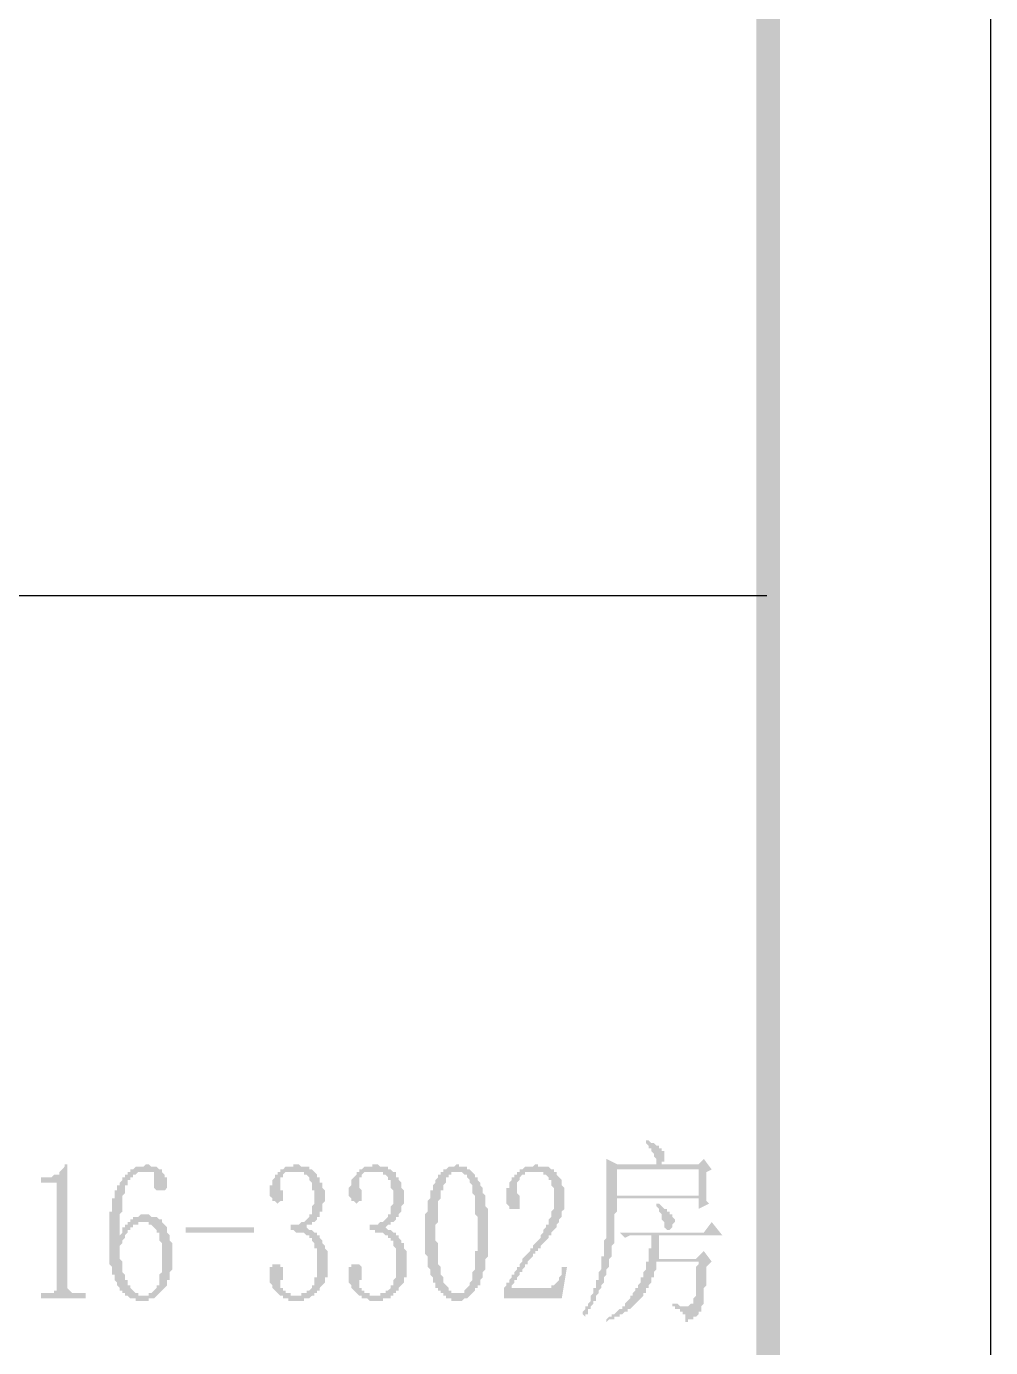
# Model space of a CAD drawing. Header units: inches. Extents: x 11 to 286, y 6 to 196.
# Drawn here: x 270.59 to 286.1, y 133.84 to 155.09 of the extents above; entities that cross this region are included whole.
import ezdxf

# ---------------------------------------------------------------- set-up
doc = ezdxf.new("R2010")
doc.units = ezdxf.units.IN
doc.header["$MEASUREMENT"] = 0
doc.layers.add('PDF_几何图形', color=7, linetype='Continuous')
doc.layers.add('PDF_实体填充', color=7, linetype='Continuous', true_color=0xffffff)

msp = doc.modelspace()

# ---------------------------------------------------------------- hatches: boundary and pattern name
at = {"layer": 'PDF_实体填充', "transparency": 33554559}
h = msp.add_hatch(color=7, dxfattribs=at)
h.paths.add_polyline_path([(254.31, 191.445), (254.734, 191.022), (282.716, 191.445)], flags=0)
h.paths.add_polyline_path([(254.734, 191.022), (282.716, 191.445), (282.335, 191.022)], flags=0)
h.paths.add_polyline_path([(282.716, 191.445), (282.335, 191.022), (282.716, 9.031)], flags=0)
h.paths.add_polyline_path([(282.335, 191.022), (282.716, 9.031), (282.335, 9.454)], flags=0)
h.paths.add_polyline_path([(282.716, 9.031), (282.335, 9.454), (254.31, 9.031)], flags=0)
h.paths.add_polyline_path([(282.335, 9.454), (254.31, 9.031), (254.734, 9.454)], flags=0)
h.paths.add_polyline_path([(254.31, 9.031), (254.734, 9.454), (254.31, 191.445)], flags=0)
h.paths.add_polyline_path([(254.734, 9.454), (254.31, 191.445), (254.734, 191.022), (254.734, 9.454)], flags=0)
h = msp.add_hatch(color=7, dxfattribs=at)
h.paths.add_polyline_path([(280.726, 136.158), (280.726, 136.158), (280.769, 136.158), (280.811, 136.116), (280.811, 136.116), (280.853, 136.073), (280.896, 136.073), (280.896, 136.073), (280.896, 136.031), (280.938, 136.031), (280.938, 136.031), (280.938, 135.989), (280.98, 135.989), (280.98, 135.946), (280.98, 135.946), (281.023, 135.904), (281.023, 135.904), (281.023, 135.862), (280.98, 135.819), (280.98, 135.819), (280.98, 135.777), (280.938, 135.735), (280.938, 135.735), (280.896, 135.735), (280.896, 135.735), (280.896, 135.735), (280.896, 135.735), (280.853, 135.777), (280.853, 135.819), (280.853, 135.819), (280.853, 135.862), (280.853, 135.862), (280.811, 135.904), (280.811, 135.946), (280.811, 135.946), (280.811, 135.989), (280.769, 136.031), (280.769, 136.031), (280.769, 136.073), (280.726, 136.116), (280.726, 136.116), (280.726, 136.158), (280.726, 136.158)], flags=0)
h.paths.add_polyline_path([(280.134, 135.692), (281.488, 135.692), (281.615, 135.862), (281.785, 135.65), (280.769, 135.65), (280.769, 135.608), (280.769, 135.565), (280.769, 135.565), (280.769, 135.523), (280.769, 135.481), (280.769, 135.481), (280.769, 135.438), (280.769, 135.396), (280.769, 135.354), (280.769, 135.311), (280.769, 135.269), (280.769, 135.269), (281.361, 135.269), (281.488, 135.396), (281.615, 135.227), (281.531, 135.142), (281.531, 135.1), (281.531, 135.057), (281.531, 135.015), (281.531, 134.973), (281.531, 134.93), (281.531, 134.888), (281.531, 134.846), (281.488, 134.803), (281.488, 134.803), (281.488, 134.761), (281.488, 134.719), (281.488, 134.676), (281.488, 134.676), (281.488, 134.634), (281.488, 134.592), (281.488, 134.592), (281.488, 134.549), (281.488, 134.549), (281.446, 134.507), (281.446, 134.507), (281.446, 134.507), (281.446, 134.465), (281.446, 134.465), (281.446, 134.422), (281.404, 134.422), (281.404, 134.38), (281.404, 134.38), (281.361, 134.338), (281.361, 134.338), (281.319, 134.338), (281.319, 134.295), (281.277, 134.295), (281.234, 134.295), (281.234, 134.253), (281.192, 134.253), (281.192, 134.295), (281.192, 134.295), (281.192, 134.338), (281.192, 134.338), (281.192, 134.38), (281.15, 134.38), (281.15, 134.422), (281.15, 134.422), (281.107, 134.422), (281.107, 134.465), (281.065, 134.465), (281.023, 134.465), (281.023, 134.507), (280.98, 134.507), (280.98, 134.507), (280.98, 134.549), (281.023, 134.549), (281.023, 134.549), (281.065, 134.549), (281.107, 134.507), (281.107, 134.507), (281.15, 134.507), (281.15, 134.507), (281.192, 134.507), (281.192, 134.507), (281.192, 134.507), (281.234, 134.507), (281.234, 134.507), (281.277, 134.549), (281.277, 134.549), (281.319, 134.549), (281.319, 134.592), (281.319, 134.592), (281.319, 134.634), (281.319, 134.634), (281.361, 134.676), (281.361, 134.719), (281.361, 134.761), (281.361, 134.803), (281.361, 134.846), (281.361, 134.846), (281.361, 134.888), (281.361, 134.93), (281.361, 134.93), (281.361, 134.973), (281.361, 135.015), (281.361, 135.057), (281.361, 135.057), (281.361, 135.1), (281.361, 135.142), (281.404, 135.184), (281.404, 135.227), (280.726, 135.227), (280.726, 135.184), (280.726, 135.142), (280.726, 135.1), (280.726, 135.1), (280.684, 135.057), (280.684, 135.015), (280.684, 135.015), (280.684, 134.973), (280.642, 134.973), (280.642, 134.93), (280.642, 134.888), (280.642, 134.888), (280.599, 134.846), (280.599, 134.846), (280.599, 134.803), (280.557, 134.803), (280.557, 134.761), (280.557, 134.719), (280.515, 134.719), (280.515, 134.676), (280.515, 134.676), (280.472, 134.634), (280.472, 134.634), (280.43, 134.592), (280.43, 134.592), (280.43, 134.592), (280.388, 134.549), (280.388, 134.549), (280.345, 134.507), (280.345, 134.507), (280.303, 134.465), (280.303, 134.465), (280.261, 134.465), (280.261, 134.422), (280.218, 134.422), (280.218, 134.422), (280.176, 134.38), (280.176, 134.38), (280.134, 134.38), (280.134, 134.338), (280.091, 134.338), (280.049, 134.338), (280.049, 134.295), (280.007, 134.295), (280.007, 134.295), (279.964, 134.295), (279.922, 134.253), (279.922, 134.253), (279.922, 134.295), (279.964, 134.338), (279.964, 134.338), (280.007, 134.338), (280.007, 134.38), (280.049, 134.38), (280.049, 134.38), (280.091, 134.422), (280.091, 134.422), (280.134, 134.465), (280.134, 134.465), (280.176, 134.465), (280.176, 134.507), (280.218, 134.507), (280.218, 134.549), (280.218, 134.549), (280.261, 134.592), (280.261, 134.592), (280.303, 134.634), (280.303, 134.634), (280.303, 134.676), (280.345, 134.676), (280.345, 134.719), (280.345, 134.719), (280.388, 134.761), (280.388, 134.761), (280.388, 134.803), (280.43, 134.803), (280.43, 134.846), (280.43, 134.846), (280.472, 134.888), (280.472, 134.93), (280.472, 134.93), (280.472, 134.973), (280.515, 134.973), (280.515, 135.015), (280.515, 135.057), (280.515, 135.057), (280.557, 135.1), (280.557, 135.142), (280.557, 135.142), (280.557, 135.184), (280.557, 135.227), (280.599, 135.227), (280.599, 135.269), (280.599, 135.311), (280.599, 135.311), (280.599, 135.354), (280.599, 135.396), (280.599, 135.438), (280.642, 135.438), (280.642, 135.481), (280.642, 135.523), (280.642, 135.565), (280.642, 135.565), (280.642, 135.608), (280.642, 135.65), (280.303, 135.65), (280.218, 135.608), (280.134, 135.692)], flags=0)
h.paths.add_polyline_path([(280.557, 137.174), (280.599, 137.174), (280.642, 137.132), (280.684, 137.132), (280.684, 137.132), (280.726, 137.089), (280.769, 137.089), (280.769, 137.089), (280.769, 137.047), (280.811, 137.047), (280.811, 137.047), (280.811, 137.047), (280.811, 137.005), (280.853, 137.005), (280.853, 136.962), (280.853, 136.92), (280.853, 136.92), (280.853, 136.92), (280.853, 136.878), (280.853, 136.835), (280.811, 136.835), (280.811, 136.793), (280.769, 136.793), (280.769, 136.793), (280.769, 136.793), (280.726, 136.793), (280.726, 136.835), (280.726, 136.835), (280.726, 136.878), (280.684, 136.92), (280.684, 136.92), (280.684, 136.962), (280.684, 136.962), (280.642, 137.005), (280.642, 137.047), (280.599, 137.047), (280.599, 137.089), (280.599, 137.089), (280.557, 137.132), (280.557, 137.132), (280.557, 137.174)], flags=0)
h.paths.add_polyline_path([(280.091, 136.708), (280.091, 136.285), (281.404, 136.285), (281.404, 136.708), (280.091, 136.708)], flags=0)
h.paths.add_polyline_path([(281.531, 136.666), (281.531, 136.624), (281.531, 136.581), (281.531, 136.539), (281.531, 136.497), (281.531, 136.454), (281.531, 136.412), (281.531, 136.37), (281.531, 136.37), (281.531, 136.327), (281.531, 136.285), (281.531, 136.285), (281.531, 136.243), (281.531, 136.2), (281.531, 136.2), (281.573, 136.158), (281.573, 136.158), (281.404, 136.073), (281.404, 136.243), (280.091, 136.243), (280.091, 136.2), (280.091, 136.158), (280.091, 136.116), (280.091, 136.073), (280.091, 136.031), (280.091, 136.031), (280.049, 135.989), (280.049, 135.946), (280.049, 135.904), (280.049, 135.862), (280.049, 135.862), (280.049, 135.819), (280.049, 135.777), (280.049, 135.735), (280.049, 135.735), (280.049, 135.692), (280.049, 135.65), (280.049, 135.608), (280.049, 135.608), (280.049, 135.565), (280.049, 135.523), (280.007, 135.481), (280.007, 135.481), (280.007, 135.438), (280.007, 135.396), (280.007, 135.354), (280.007, 135.354), (280.007, 135.311), (279.964, 135.269), (279.964, 135.269), (279.964, 135.227), (279.964, 135.184), (279.964, 135.184), (279.964, 135.142), (279.922, 135.1), (279.922, 135.1), (279.922, 135.057), (279.922, 135.015), (279.922, 135.015), (279.88, 134.973), (279.88, 134.93), (279.88, 134.93), (279.88, 134.888), (279.837, 134.846), (279.837, 134.846), (279.837, 134.803), (279.837, 134.803), (279.795, 134.761), (279.795, 134.719), (279.795, 134.719), (279.753, 134.676), (279.753, 134.676), (279.753, 134.634), (279.753, 134.592), (279.71, 134.592), (279.71, 134.549), (279.71, 134.549), (279.668, 134.507), (279.668, 134.507), (279.668, 134.465), (279.626, 134.465), (279.626, 134.422), (279.626, 134.38), (279.583, 134.38), (279.583, 134.338), (279.583, 134.338), (279.541, 134.38), (279.541, 134.38), (279.541, 134.422), (279.583, 134.465), (279.583, 134.465), (279.583, 134.507), (279.626, 134.507), (279.626, 134.549), (279.626, 134.549), (279.668, 134.592), (279.668, 134.634), (279.668, 134.634), (279.668, 134.676), (279.71, 134.719), (279.71, 134.719), (279.71, 134.761), (279.71, 134.803), (279.753, 134.803), (279.753, 134.846), (279.753, 134.888), (279.753, 134.93), (279.795, 134.93), (279.795, 134.973), (279.795, 135.015), (279.795, 135.057), (279.795, 135.057), (279.837, 135.1), (279.837, 135.142), (279.837, 135.184), (279.837, 135.184), (279.837, 135.227), (279.837, 135.269), (279.837, 135.311), (279.88, 135.311), (279.88, 135.354), (279.88, 135.396), (279.88, 135.438), (279.88, 135.438), (279.88, 135.481), (279.88, 135.523), (279.88, 135.565), (279.88, 135.565), (279.922, 135.608), (279.922, 135.65), (279.922, 135.692), (279.922, 135.692), (279.922, 135.735), (279.922, 135.777), (279.922, 135.819), (279.922, 135.819), (279.922, 135.862), (279.922, 135.904), (279.922, 135.946), (279.922, 135.946), (279.922, 135.989), (279.922, 136.031), (279.922, 136.031), (279.922, 136.073), (279.922, 136.116), (279.922, 136.116), (279.922, 136.158), (279.922, 136.2), (279.922, 136.243), (279.922, 136.285), (279.922, 136.327), (279.922, 136.37), (279.922, 136.37), (279.922, 136.412), (279.922, 136.454), (279.922, 136.497), (279.922, 136.539), (279.922, 136.539), (279.922, 136.581), (279.922, 136.624), (279.922, 136.666), (279.922, 136.666), (279.922, 136.708), (279.922, 136.751), (279.922, 136.751), (279.922, 136.793), (279.922, 136.835), (279.922, 136.835), (279.922, 136.878), (279.922, 136.878), (280.091, 136.793), (281.404, 136.793), (281.488, 136.878), (281.615, 136.708), (281.531, 136.666), (281.531, 136.666)], flags=0)
for points in [[(271.244, 136.793), (271.244, 134.888), (271.244, 134.846), (271.244, 134.803), (271.286, 134.761), (271.328, 134.719), (271.371, 134.719), (271.413, 134.719), (271.455, 134.719), (271.54, 134.719), (271.54, 134.634), (270.82, 134.634), (270.82, 134.719), (270.905, 134.719), (270.947, 134.719), (270.99, 134.719), (271.032, 134.719), (271.032, 134.761), (271.074, 134.761), (271.074, 134.803), (271.074, 134.846), (271.074, 134.888), (271.074, 136.412), (271.074, 136.454), (271.074, 136.497), (271.032, 136.497), (270.99, 136.497), (270.82, 136.497), (270.82, 136.581), (270.905, 136.581), (270.947, 136.581), (270.99, 136.581), (271.032, 136.624), (271.074, 136.624), (271.117, 136.624), (271.117, 136.666), (271.159, 136.708), (271.201, 136.751), (271.201, 136.793)], [(275.435, 135.184), (275.435, 135.142), (275.435, 135.1), (275.435, 135.057), (275.435, 135.015), (275.435, 134.973), (275.392, 134.973), (275.392, 134.93), (275.392, 134.888), (275.35, 134.846), (275.308, 134.803), (275.308, 134.761), (275.265, 134.761), (275.265, 134.719), (275.223, 134.719), (275.223, 134.676), (275.181, 134.676), (275.138, 134.634), (275.096, 134.634), (275.054, 134.634), (275.054, 134.592), (275.011, 134.592), (274.969, 134.592), (274.927, 134.592), (274.884, 134.592), (274.842, 134.592), (274.8, 134.592), (274.8, 134.634), (274.757, 134.634), (274.715, 134.634), (274.715, 134.676), (274.673, 134.676), (274.63, 134.719), (274.588, 134.761), (274.546, 134.803), (274.546, 134.846), (274.503, 134.888), (274.503, 134.93), (274.503, 134.973), (274.503, 135.015), (274.503, 135.057), (274.503, 135.1), (274.503, 135.142), (274.546, 135.142), (274.546, 135.184), (274.588, 135.184), (274.63, 135.184), (274.673, 135.184), (274.673, 135.142), (274.715, 135.142), (274.715, 135.1), (274.715, 135.057), (274.715, 135.015), (274.715, 134.973), (274.715, 134.93), (274.673, 134.93), (274.673, 134.888), (274.673, 134.846), (274.673, 134.803), (274.715, 134.803), (274.715, 134.761), (274.757, 134.761), (274.757, 134.719), (274.8, 134.719), (274.842, 134.719), (274.842, 134.676), (274.884, 134.676), (274.927, 134.676), (274.969, 134.676), (275.011, 134.676), (275.011, 134.719), (275.054, 134.719), (275.096, 134.719), (275.096, 134.761), (275.138, 134.761), (275.181, 134.803), (275.181, 134.846), (275.223, 134.846), (275.223, 134.888), (275.223, 134.93), (275.223, 134.973), (275.265, 134.973), (275.265, 135.015), (275.265, 135.057), (275.265, 135.1), (275.265, 135.142), (275.265, 135.184), (275.265, 135.227), (275.265, 135.269), (275.265, 135.311), (275.265, 135.354), (275.265, 135.396), (275.265, 135.438), (275.223, 135.438), (275.223, 135.481), (275.223, 135.523), (275.181, 135.565), (275.181, 135.608), (275.138, 135.608), (275.138, 135.65), (275.096, 135.65), (275.054, 135.692), (275.011, 135.692), (274.969, 135.692), (274.927, 135.692), (274.884, 135.735), (274.842, 135.735), (274.842, 135.819), (274.884, 135.819), (274.927, 135.819), (274.969, 135.819), (275.011, 135.862), (275.054, 135.862), (275.096, 135.904), (275.138, 135.946), (275.138, 135.989), (275.181, 135.989), (275.181, 136.031), (275.181, 136.073), (275.181, 136.116), (275.223, 136.158), (275.223, 136.2), (275.223, 136.243), (275.223, 136.285), (275.223, 136.327), (275.223, 136.37), (275.181, 136.37), (275.181, 136.412), (275.181, 136.454), (275.181, 136.497), (275.138, 136.539), (275.138, 136.581), (275.096, 136.624), (275.054, 136.624), (275.054, 136.666), (275.011, 136.666), (274.969, 136.666), (274.927, 136.666), (274.884, 136.666), (274.842, 136.666), (274.8, 136.666), (274.757, 136.666), (274.715, 136.624), (274.715, 136.581), (274.673, 136.581), (274.673, 136.539), (274.673, 136.497), (274.673, 136.454), (274.673, 136.412), (274.673, 136.37), (274.715, 136.37), (274.715, 136.327), (274.715, 136.285), (274.715, 136.243), (274.715, 136.2), (274.673, 136.2), (274.63, 136.158), (274.588, 136.2), (274.546, 136.2), (274.546, 136.243), (274.503, 136.285), (274.503, 136.327), (274.503, 136.37), (274.503, 136.412), (274.503, 136.454), (274.546, 136.454), (274.546, 136.497), (274.546, 136.539), (274.588, 136.581), (274.588, 136.624), (274.63, 136.624), (274.63, 136.666), (274.673, 136.666), (274.673, 136.708), (274.715, 136.708), (274.757, 136.751), (274.8, 136.751), (274.842, 136.751), (274.884, 136.751), (274.884, 136.793), (274.927, 136.793), (274.969, 136.793), (275.011, 136.751), (275.054, 136.751), (275.096, 136.751), (275.138, 136.751), (275.138, 136.708), (275.181, 136.708), (275.223, 136.666), (275.265, 136.624), (275.265, 136.581), (275.308, 136.581), (275.308, 136.539), (275.308, 136.497), (275.35, 136.497), (275.35, 136.454), (275.35, 136.412), (275.392, 136.37), (275.392, 136.327), (275.392, 136.285), (275.392, 136.243), (275.392, 136.2), (275.35, 136.158), (275.35, 136.116), (275.35, 136.073), (275.35, 136.031), (275.308, 136.031), (275.308, 135.989), (275.308, 135.946), (275.265, 135.946), (275.265, 135.904), (275.223, 135.862), (275.181, 135.862), (275.181, 135.819), (275.138, 135.819), (275.096, 135.819), (275.096, 135.777), (275.054, 135.777), (275.096, 135.777), (275.138, 135.735), (275.181, 135.735), (275.223, 135.692), (275.265, 135.692), (275.265, 135.65), (275.308, 135.65), (275.308, 135.608), (275.35, 135.565), (275.35, 135.523), (275.392, 135.481), (275.392, 135.438), (275.435, 135.396), (275.435, 135.354), (275.435, 135.311), (275.435, 135.269), (275.435, 135.227)], [(276.705, 135.184), (276.705, 135.142), (276.705, 135.1), (276.705, 135.057), (276.705, 135.015), (276.705, 134.973), (276.662, 134.973), (276.662, 134.93), (276.662, 134.888), (276.62, 134.846), (276.578, 134.803), (276.578, 134.761), (276.535, 134.761), (276.535, 134.719), (276.493, 134.719), (276.493, 134.676), (276.451, 134.676), (276.451, 134.634), (276.408, 134.634), (276.366, 134.634), (276.324, 134.634), (276.324, 134.592), (276.281, 134.592), (276.239, 134.592), (276.197, 134.592), (276.154, 134.592), (276.112, 134.592), (276.07, 134.634), (276.027, 134.634), (275.985, 134.634), (275.985, 134.676), (275.943, 134.676), (275.9, 134.719), (275.858, 134.761), (275.816, 134.803), (275.816, 134.846), (275.773, 134.888), (275.773, 134.93), (275.773, 134.973), (275.773, 135.015), (275.773, 135.057), (275.773, 135.1), (275.773, 135.142), (275.816, 135.142), (275.816, 135.184), (275.858, 135.184), (275.9, 135.184), (275.943, 135.184), (275.985, 135.142), (275.985, 135.1), (275.985, 135.057), (275.985, 135.015), (275.985, 134.973), (275.985, 134.93), (275.943, 134.93), (275.943, 134.888), (275.943, 134.846), (275.943, 134.803), (275.985, 134.803), (275.985, 134.761), (276.027, 134.761), (276.027, 134.719), (276.07, 134.719), (276.112, 134.719), (276.112, 134.676), (276.154, 134.676), (276.197, 134.676), (276.239, 134.676), (276.281, 134.676), (276.281, 134.719), (276.324, 134.719), (276.366, 134.719), (276.366, 134.761), (276.408, 134.761), (276.451, 134.803), (276.451, 134.846), (276.493, 134.846), (276.493, 134.888), (276.493, 134.93), (276.535, 134.973), (276.535, 135.015), (276.535, 135.057), (276.535, 135.1), (276.535, 135.142), (276.535, 135.184), (276.535, 135.227), (276.535, 135.269), (276.535, 135.311), (276.535, 135.354), (276.535, 135.396), (276.535, 135.438), (276.493, 135.481), (276.493, 135.523), (276.493, 135.565), (276.451, 135.565), (276.451, 135.608), (276.408, 135.608), (276.408, 135.65), (276.366, 135.65), (276.324, 135.692), (276.281, 135.692), (276.239, 135.692), (276.197, 135.692), (276.197, 135.735), (276.154, 135.735), (276.112, 135.735), (276.112, 135.819), (276.154, 135.819), (276.197, 135.819), (276.239, 135.819), (276.281, 135.862), (276.324, 135.862), (276.366, 135.904), (276.408, 135.946), (276.408, 135.989), (276.451, 135.989), (276.451, 136.031), (276.451, 136.073), (276.451, 136.116), (276.493, 136.158), (276.493, 136.2), (276.493, 136.243), (276.493, 136.285), (276.493, 136.327), (276.493, 136.37), (276.451, 136.412), (276.451, 136.454), (276.451, 136.497), (276.451, 136.539), (276.408, 136.539), (276.408, 136.581), (276.366, 136.624), (276.324, 136.624), (276.324, 136.666), (276.281, 136.666), (276.239, 136.666), (276.197, 136.666), (276.154, 136.666), (276.112, 136.666), (276.07, 136.666), (276.027, 136.666), (275.985, 136.624), (275.985, 136.581), (275.943, 136.581), (275.943, 136.539), (275.943, 136.497), (275.943, 136.454), (275.943, 136.412), (275.985, 136.37), (275.985, 136.327), (275.985, 136.285), (275.985, 136.243), (275.985, 136.2), (275.943, 136.2), (275.9, 136.158), (275.858, 136.2), (275.816, 136.2), (275.816, 136.243), (275.773, 136.285), (275.773, 136.327), (275.773, 136.37), (275.773, 136.412), (275.816, 136.454), (275.816, 136.497), (275.816, 136.539), (275.858, 136.581), (275.9, 136.624), (275.9, 136.666), (275.943, 136.666), (275.943, 136.708), (275.985, 136.708), (276.027, 136.751), (276.07, 136.751), (276.112, 136.751), (276.154, 136.751), (276.154, 136.793), (276.197, 136.793), (276.239, 136.793), (276.281, 136.751), (276.324, 136.751), (276.366, 136.751), (276.408, 136.751), (276.408, 136.708), (276.451, 136.708), (276.493, 136.666), (276.535, 136.666), (276.535, 136.624), (276.535, 136.581), (276.578, 136.581), (276.578, 136.539), (276.62, 136.497), (276.62, 136.454), (276.62, 136.412), (276.662, 136.37), (276.662, 136.327), (276.662, 136.285), (276.662, 136.243), (276.662, 136.2), (276.662, 136.158), (276.62, 136.116), (276.62, 136.073), (276.62, 136.031), (276.578, 135.989), (276.578, 135.946), (276.535, 135.946), (276.535, 135.904), (276.493, 135.862), (276.451, 135.862), (276.451, 135.819), (276.408, 135.819), (276.366, 135.777), (276.324, 135.777), (276.366, 135.777), (276.408, 135.735), (276.451, 135.735), (276.493, 135.692), (276.535, 135.692), (276.535, 135.65), (276.578, 135.65), (276.578, 135.608), (276.62, 135.565), (276.62, 135.523), (276.662, 135.523), (276.662, 135.481), (276.662, 135.438), (276.705, 135.396), (276.705, 135.354), (276.705, 135.311), (276.705, 135.269), (276.705, 135.227)], [(279.075, 136.243), (279.075, 136.285), (279.075, 136.327), (279.075, 136.37), (279.075, 136.412), (279.033, 136.454), (279.033, 136.497), (279.033, 136.539), (278.991, 136.539), (278.991, 136.581), (278.948, 136.624), (278.906, 136.624), (278.906, 136.666), (278.864, 136.666), (278.821, 136.666), (278.779, 136.666), (278.737, 136.666), (278.694, 136.666), (278.652, 136.666), (278.61, 136.666), (278.61, 136.624), (278.567, 136.624), (278.525, 136.581), (278.525, 136.539), (278.483, 136.497), (278.483, 136.454), (278.483, 136.412), (278.483, 136.37), (278.483, 136.327), (278.525, 136.285), (278.525, 136.243), (278.525, 136.2), (278.525, 136.158), (278.525, 136.116), (278.525, 136.073), (278.483, 136.073), (278.44, 136.073), (278.398, 136.073), (278.356, 136.073), (278.356, 136.116), (278.313, 136.158), (278.313, 136.2), (278.313, 136.243), (278.313, 136.285), (278.313, 136.327), (278.313, 136.37), (278.313, 136.412), (278.356, 136.412), (278.356, 136.454), (278.356, 136.497), (278.398, 136.539), (278.398, 136.581), (278.44, 136.581), (278.44, 136.624), (278.483, 136.624), (278.483, 136.666), (278.525, 136.666), (278.525, 136.708), (278.567, 136.708), (278.61, 136.751), (278.652, 136.751), (278.694, 136.751), (278.737, 136.751), (278.779, 136.793), (278.821, 136.793), (278.821, 136.751), (278.864, 136.751), (278.906, 136.751), (278.948, 136.751), (278.991, 136.751), (279.033, 136.708), (279.075, 136.708), (279.075, 136.666), (279.118, 136.666), (279.118, 136.624), (279.16, 136.581), (279.202, 136.539), (279.202, 136.497), (279.202, 136.454), (279.245, 136.412), (279.245, 136.37), (279.245, 136.327), (279.245, 136.285), (279.245, 136.243), (279.245, 136.2), (279.245, 136.158), (279.245, 136.116), (279.245, 136.073), (279.202, 136.031), (279.202, 135.989), (279.202, 135.946), (279.16, 135.904), (279.16, 135.862), (279.118, 135.819), (279.118, 135.777), (279.075, 135.735), (279.033, 135.692), (279.033, 135.65), (278.991, 135.65), (278.991, 135.608), (278.948, 135.565), (278.906, 135.523), (278.864, 135.481), (278.864, 135.438), (278.821, 135.438), (278.821, 135.396), (278.779, 135.396), (278.779, 135.354), (278.737, 135.354), (278.737, 135.311), (278.694, 135.269), (278.652, 135.227), (278.652, 135.184), (278.61, 135.184), (278.61, 135.142), (278.567, 135.1), (278.567, 135.057), (278.525, 135.057), (278.525, 135.015), (278.483, 134.973), (278.483, 134.93), (278.44, 134.93), (278.44, 134.888), (278.398, 134.846), (278.398, 134.803), (278.991, 134.803), (279.033, 134.803), (279.033, 134.846), (279.075, 134.846), (279.118, 134.888), (279.16, 134.93), (279.16, 134.973), (279.202, 135.015), (279.202, 135.057), (279.202, 135.1), (279.202, 135.142), (279.287, 135.142), (279.202, 134.634), (278.271, 134.634), (278.271, 134.803), (278.313, 134.846), (278.313, 134.888), (278.356, 134.888), (278.356, 134.93), (278.398, 134.973), (278.398, 135.015), (278.44, 135.015), (278.44, 135.057), (278.483, 135.1), (278.483, 135.142), (278.525, 135.142), (278.525, 135.184), (278.567, 135.227), (278.567, 135.269), (278.61, 135.311), (278.652, 135.354), (278.694, 135.396), (278.694, 135.438), (278.737, 135.438), (278.737, 135.481), (278.779, 135.523), (278.821, 135.565), (278.864, 135.608), (278.864, 135.65), (278.906, 135.692), (278.906, 135.735), (278.948, 135.777), (278.948, 135.819), (278.991, 135.819), (278.991, 135.862), (278.991, 135.904), (279.033, 135.946), (279.033, 135.989), (279.033, 136.031), (279.075, 136.073), (279.075, 136.116), (279.075, 136.158), (279.075, 136.2)], [(273.149, 135.692), (273.149, 135.777), (274.249, 135.777), (274.249, 135.692)]]:
    msp.add_hatch(color=7, dxfattribs=at).paths.add_polyline_path(points, flags=0)
h = msp.add_hatch(color=7, dxfattribs=at)
h.paths.add_polyline_path([(272.09, 135.481), (272.09, 135.438), (272.09, 135.396), (272.09, 135.354), (272.09, 135.311), (272.09, 135.269), (272.09, 135.269), (272.133, 135.227), (272.133, 135.184), (272.133, 135.142), (272.133, 135.142), (272.133, 135.1), (272.133, 135.057), (272.133, 135.057), (272.175, 135.015), (272.175, 134.973), (272.175, 134.973), (272.175, 134.93), (272.217, 134.93), (272.217, 134.888), (272.217, 134.846), (272.26, 134.846), (272.26, 134.803), (272.26, 134.803), (272.302, 134.761), (272.302, 134.761), (272.344, 134.719), (272.344, 134.719), (272.387, 134.719), (272.387, 134.676), (272.429, 134.676), (272.429, 134.676), (272.471, 134.676), (272.471, 134.676), (272.514, 134.676), (272.556, 134.676), (272.556, 134.719), (272.598, 134.719), (272.598, 134.719), (272.641, 134.761), (272.641, 134.761), (272.641, 134.761), (272.683, 134.803), (272.683, 134.803), (272.683, 134.846), (272.725, 134.846), (272.725, 134.888), (272.725, 134.888), (272.725, 134.93), (272.725, 134.93), (272.725, 134.973), (272.725, 135.015), (272.768, 135.057), (272.768, 135.057), (272.768, 135.1), (272.768, 135.142), (272.768, 135.184), (272.768, 135.227), (272.768, 135.269), (272.768, 135.311), (272.768, 135.311), (272.768, 135.354), (272.768, 135.396), (272.768, 135.438), (272.768, 135.481), (272.768, 135.523), (272.768, 135.523), (272.725, 135.565), (272.725, 135.608), (272.725, 135.608), (272.725, 135.65), (272.725, 135.692), (272.683, 135.692), (272.683, 135.735), (272.683, 135.735), (272.641, 135.777), (272.641, 135.777), (272.598, 135.819), (272.598, 135.819), (272.556, 135.819), (272.556, 135.862), (272.514, 135.862), (272.514, 135.862), (272.471, 135.862), (272.471, 135.862), (272.429, 135.862), (272.387, 135.862), (272.387, 135.819), (272.344, 135.819), (272.344, 135.819), (272.302, 135.819), (272.302, 135.777), (272.26, 135.777), (272.26, 135.777), (272.26, 135.735), (272.217, 135.735), (272.217, 135.692), (272.217, 135.692), (272.175, 135.65), (272.175, 135.65), (272.175, 135.608), (272.133, 135.565), (272.133, 135.565), (272.133, 135.523), (272.09, 135.481), (272.09, 135.481), (272.09, 135.481)], flags=0)
h.paths.add_polyline_path([(272.471, 135.989), (272.514, 135.989), (272.556, 135.989), (272.556, 135.989), (272.598, 135.946), (272.641, 135.946), (272.641, 135.946), (272.683, 135.946), (272.683, 135.946), (272.725, 135.904), (272.725, 135.904), (272.768, 135.904), (272.768, 135.862), (272.768, 135.862), (272.81, 135.819), (272.81, 135.819), (272.852, 135.777), (272.852, 135.777), (272.852, 135.735), (272.852, 135.735), (272.852, 135.692), (272.895, 135.65), (272.895, 135.65), (272.895, 135.608), (272.895, 135.565), (272.895, 135.565), (272.937, 135.523), (272.937, 135.481), (272.937, 135.481), (272.937, 135.438), (272.937, 135.396), (272.937, 135.354), (272.937, 135.311), (272.937, 135.311), (272.937, 135.269), (272.937, 135.227), (272.937, 135.184), (272.937, 135.142), (272.937, 135.1), (272.937, 135.1), (272.895, 135.057), (272.895, 135.015), (272.895, 135.015), (272.895, 134.973), (272.895, 134.93), (272.852, 134.93), (272.852, 134.888), (272.852, 134.846), (272.852, 134.846), (272.81, 134.803), (272.81, 134.803), (272.81, 134.803), (272.768, 134.761), (272.768, 134.761), (272.725, 134.719), (272.725, 134.719), (272.683, 134.676), (272.683, 134.676), (272.641, 134.634), (272.641, 134.634), (272.598, 134.634), (272.598, 134.634), (272.556, 134.634), (272.556, 134.592), (272.514, 134.592), (272.471, 134.592), (272.471, 134.592), (272.471, 134.592), (272.429, 134.592), (272.387, 134.592), (272.387, 134.592), (272.344, 134.592), (272.344, 134.634), (272.302, 134.634), (272.302, 134.634), (272.26, 134.634), (272.26, 134.634), (272.217, 134.676), (272.217, 134.676), (272.175, 134.676), (272.175, 134.719), (272.133, 134.719), (272.133, 134.761), (272.09, 134.761), (272.09, 134.803), (272.09, 134.803), (272.048, 134.846), (272.048, 134.846), (272.048, 134.888), (272.048, 134.888), (272.006, 134.93), (272.006, 134.93), (272.006, 134.973), (272.006, 135.015), (271.963, 135.015), (271.963, 135.057), (271.963, 135.057), (271.963, 135.1), (271.963, 135.142), (271.963, 135.142), (271.921, 135.184), (271.921, 135.227), (271.921, 135.269), (271.921, 135.269), (271.921, 135.311), (271.921, 135.354), (271.921, 135.396), (271.921, 135.438), (271.921, 135.481), (271.921, 135.481), (271.921, 135.523), (271.921, 135.565), (271.921, 135.608), (271.921, 135.65), (271.921, 135.65), (271.921, 135.692), (271.921, 135.735), (271.921, 135.777), (271.921, 135.819), (271.921, 135.862), (271.921, 135.904), (271.921, 135.904), (271.921, 135.946), (271.921, 135.989), (271.921, 136.031), (271.963, 136.031), (271.963, 136.073), (271.963, 136.116), (271.963, 136.158), (271.963, 136.158), (271.963, 136.2), (271.963, 136.243), (272.006, 136.243), (272.006, 136.285), (272.006, 136.285), (272.006, 136.327), (272.006, 136.37), (272.048, 136.37), (272.048, 136.412), (272.048, 136.412), (272.048, 136.454), (272.09, 136.454), (272.09, 136.497), (272.09, 136.497), (272.133, 136.539), (272.133, 136.539), (272.133, 136.581), (272.175, 136.581), (272.175, 136.624), (272.217, 136.624), (272.217, 136.666), (272.26, 136.666), (272.26, 136.666), (272.26, 136.708), (272.302, 136.708), (272.302, 136.708), (272.344, 136.751), (272.387, 136.751), (272.387, 136.751), (272.429, 136.751), (272.429, 136.751), (272.471, 136.751), (272.471, 136.751), (272.514, 136.793), (272.556, 136.793), (272.556, 136.793), (272.598, 136.751), (272.598, 136.751), (272.641, 136.751), (272.683, 136.751), (272.683, 136.751), (272.725, 136.708), (272.725, 136.708), (272.768, 136.708), (272.768, 136.666), (272.768, 136.666), (272.81, 136.624), (272.81, 136.581), (272.852, 136.581), (272.852, 136.539), (272.852, 136.497), (272.852, 136.497), (272.852, 136.454), (272.852, 136.412), (272.852, 136.412), (272.81, 136.37), (272.81, 136.37), (272.768, 136.37), (272.768, 136.37), (272.725, 136.37), (272.725, 136.37), (272.683, 136.37), (272.683, 136.37), (272.683, 136.37), (272.641, 136.412), (272.641, 136.454), (272.641, 136.454), (272.641, 136.497), (272.641, 136.497), (272.641, 136.539), (272.641, 136.539), (272.641, 136.581), (272.641, 136.624), (272.641, 136.624), (272.641, 136.666), (272.598, 136.666), (272.598, 136.666), (272.598, 136.666), (272.556, 136.666), (272.514, 136.666), (272.514, 136.666), (272.471, 136.666), (272.471, 136.666), (272.429, 136.666), (272.429, 136.666), (272.387, 136.666), (272.387, 136.666), (272.344, 136.624), (272.344, 136.624), (272.302, 136.624), (272.302, 136.581), (272.26, 136.581), (272.26, 136.539), (272.217, 136.539), (272.217, 136.497), (272.217, 136.497), (272.217, 136.454), (272.175, 136.454), (272.175, 136.454), (272.175, 136.412), (272.175, 136.412), (272.175, 136.37), (272.175, 136.327), (272.175, 136.327), (272.133, 136.285), (272.133, 136.285), (272.133, 136.243), (272.133, 136.2), (272.133, 136.2), (272.133, 136.158), (272.133, 136.116), (272.133, 136.073), (272.133, 136.073), (272.133, 136.031), (272.09, 135.989), (272.09, 135.946), (272.09, 135.904), (272.09, 135.862), (272.09, 135.819), (272.09, 135.777), (272.09, 135.735), (272.09, 135.692), (272.09, 135.65), (272.133, 135.692), (272.133, 135.735), (272.133, 135.735), (272.133, 135.777), (272.175, 135.777), (272.175, 135.819), (272.217, 135.819), (272.217, 135.862), (272.26, 135.862), (272.26, 135.904), (272.26, 135.904), (272.302, 135.904), (272.302, 135.946), (272.344, 135.946), (272.344, 135.946), (272.387, 135.946), (272.429, 135.989), (272.429, 135.989), (272.471, 135.989), (272.471, 135.989), (272.471, 135.989), (272.471, 135.989), (272.471, 135.989)], flags=0)
h = msp.add_hatch(color=7, dxfattribs=at)
h.paths.add_polyline_path([(277.509, 136.666), (277.509, 136.666), (277.467, 136.666), (277.467, 136.666), (277.424, 136.666), (277.424, 136.624), (277.424, 136.624), (277.382, 136.624), (277.382, 136.581), (277.34, 136.581), (277.34, 136.539), (277.34, 136.497), (277.297, 136.454), (277.297, 136.454), (277.297, 136.412), (277.297, 136.37), (277.255, 136.37), (277.255, 136.327), (277.255, 136.327), (277.255, 136.285), (277.255, 136.243), (277.255, 136.243), (277.213, 136.2), (277.213, 136.158), (277.213, 136.158), (277.213, 136.116), (277.213, 136.073), (277.213, 136.073), (277.213, 136.031), (277.213, 135.989), (277.213, 135.946), (277.213, 135.904), (277.213, 135.904), (277.213, 135.862), (277.17, 135.819), (277.17, 135.777), (277.17, 135.735), (277.17, 135.692), (277.17, 135.692), (277.17, 135.65), (277.17, 135.608), (277.17, 135.565), (277.213, 135.523), (277.213, 135.523), (277.213, 135.481), (277.213, 135.438), (277.213, 135.396), (277.213, 135.354), (277.213, 135.311), (277.213, 135.311), (277.213, 135.269), (277.213, 135.227), (277.213, 135.227), (277.213, 135.184), (277.255, 135.142), (277.255, 135.142), (277.255, 135.1), (277.255, 135.057), (277.255, 135.057), (277.255, 135.015), (277.255, 135.015), (277.297, 134.973), (277.297, 134.973), (277.297, 134.93), (277.297, 134.888), (277.34, 134.846), (277.34, 134.846), (277.382, 134.803), (277.382, 134.761), (277.382, 134.761), (277.424, 134.761), (277.424, 134.719), (277.467, 134.719), (277.467, 134.719), (277.467, 134.719), (277.509, 134.719), (277.509, 134.719), (277.551, 134.719), (277.551, 134.719), (277.594, 134.719), (277.594, 134.719), (277.636, 134.719), (277.636, 134.761), (277.636, 134.761), (277.678, 134.803), (277.678, 134.803), (277.721, 134.846), (277.721, 134.846), (277.721, 134.888), (277.763, 134.93), (277.763, 134.973), (277.763, 134.973), (277.763, 135.015), (277.763, 135.015), (277.763, 135.057), (277.805, 135.1), (277.805, 135.1), (277.805, 135.142), (277.805, 135.142), (277.805, 135.184), (277.805, 135.227), (277.805, 135.269), (277.805, 135.269), (277.805, 135.311), (277.805, 135.354), (277.805, 135.396), (277.848, 135.396), (277.848, 135.438), (277.848, 135.481), (277.848, 135.523), (277.848, 135.565), (277.848, 135.608), (277.848, 135.65), (277.848, 135.692), (277.848, 135.692), (277.848, 135.735), (277.848, 135.777), (277.848, 135.819), (277.848, 135.862), (277.848, 135.862), (277.848, 135.904), (277.848, 135.946), (277.805, 135.989), (277.805, 136.031), (277.805, 136.031), (277.805, 136.073), (277.805, 136.116), (277.805, 136.158), (277.805, 136.158), (277.805, 136.2), (277.805, 136.243), (277.805, 136.243), (277.805, 136.285), (277.763, 136.327), (277.763, 136.327), (277.763, 136.37), (277.763, 136.37), (277.763, 136.412), (277.763, 136.412), (277.763, 136.454), (277.721, 136.497), (277.721, 136.497), (277.721, 136.539), (277.678, 136.581), (277.678, 136.581), (277.678, 136.624), (277.636, 136.624), (277.636, 136.624), (277.594, 136.666), (277.594, 136.666), (277.551, 136.666), (277.551, 136.666), (277.509, 136.666), (277.509, 136.666), (277.509, 136.666)], flags=0)
h.paths.add_polyline_path([(277.509, 134.592), (277.509, 134.592), (277.467, 134.592), (277.467, 134.592), (277.424, 134.592), (277.424, 134.634), (277.382, 134.634), (277.382, 134.634), (277.34, 134.634), (277.34, 134.676), (277.297, 134.676), (277.297, 134.719), (277.255, 134.719), (277.255, 134.761), (277.213, 134.761), (277.213, 134.803), (277.17, 134.803), (277.17, 134.846), (277.17, 134.888), (277.17, 134.888), (277.128, 134.888), (277.128, 134.93), (277.128, 134.973), (277.128, 134.973), (277.086, 135.015), (277.086, 135.015), (277.086, 135.057), (277.086, 135.057), (277.086, 135.1), (277.043, 135.142), (277.043, 135.142), (277.043, 135.184), (277.043, 135.227), (277.043, 135.269), (277.043, 135.269), (277.043, 135.311), (277.001, 135.354), (277.001, 135.396), (277.001, 135.396), (277.001, 135.438), (277.001, 135.481), (277.001, 135.523), (277.001, 135.565), (277.001, 135.608), (277.001, 135.608), (277.001, 135.65), (277.001, 135.692), (277.001, 135.735), (277.001, 135.777), (277.001, 135.819), (277.001, 135.819), (277.001, 135.862), (277.001, 135.904), (277.001, 135.946), (277.001, 135.989), (277.001, 135.989), (277.043, 136.031), (277.043, 136.073), (277.043, 136.116), (277.043, 136.116), (277.043, 136.158), (277.043, 136.2), (277.043, 136.2), (277.086, 136.243), (277.086, 136.285), (277.086, 136.285), (277.086, 136.327), (277.086, 136.37), (277.128, 136.37), (277.128, 136.412), (277.128, 136.412), (277.128, 136.454), (277.17, 136.497), (277.17, 136.497), (277.17, 136.539), (277.213, 136.581), (277.213, 136.581), (277.213, 136.624), (277.255, 136.624), (277.255, 136.666), (277.297, 136.666), (277.297, 136.708), (277.34, 136.708), (277.34, 136.708), (277.382, 136.751), (277.382, 136.751), (277.424, 136.751), (277.424, 136.751), (277.467, 136.751), (277.467, 136.751), (277.509, 136.793), (277.509, 136.793), (277.551, 136.793), (277.551, 136.751), (277.594, 136.751), (277.594, 136.751), (277.636, 136.751), (277.636, 136.751), (277.678, 136.751), (277.678, 136.708), (277.721, 136.708), (277.721, 136.708), (277.763, 136.666), (277.763, 136.666), (277.805, 136.624), (277.805, 136.624), (277.805, 136.581), (277.848, 136.581), (277.848, 136.539), (277.89, 136.497), (277.89, 136.497), (277.89, 136.454), (277.89, 136.454), (277.932, 136.412), (277.932, 136.412), (277.932, 136.37), (277.932, 136.327), (277.932, 136.327), (277.975, 136.285), (277.975, 136.285), (277.975, 136.243), (277.975, 136.2), (277.975, 136.158), (277.975, 136.158), (277.975, 136.116), (278.017, 136.073), (278.017, 136.073), (278.017, 136.031), (278.017, 135.989), (278.017, 135.946), (278.017, 135.904), (278.017, 135.904), (278.017, 135.862), (278.017, 135.819), (278.017, 135.777), (278.017, 135.735), (278.017, 135.692), (278.017, 135.692), (278.017, 135.65), (278.017, 135.608), (278.017, 135.565), (278.017, 135.523), (278.017, 135.523), (278.017, 135.481), (278.017, 135.438), (278.017, 135.396), (278.017, 135.354), (278.017, 135.354), (278.017, 135.311), (277.975, 135.269), (277.975, 135.227), (277.975, 135.227), (277.975, 135.184), (277.975, 135.142), (277.975, 135.142), (277.975, 135.1), (277.932, 135.057), (277.932, 135.057), (277.932, 135.015), (277.932, 135.015), (277.932, 134.973), (277.89, 134.93), (277.89, 134.93), (277.89, 134.888), (277.89, 134.888), (277.89, 134.846), (277.848, 134.846), (277.848, 134.803), (277.805, 134.803), (277.805, 134.761), (277.763, 134.719), (277.763, 134.719), (277.763, 134.719), (277.721, 134.676), (277.721, 134.676), (277.678, 134.634), (277.678, 134.634), (277.636, 134.634), (277.636, 134.634), (277.594, 134.592), (277.594, 134.592), (277.551, 134.592), (277.551, 134.592), (277.509, 134.592), (277.509, 134.592), (277.509, 134.592)], flags=0)

# ---------------------------------------------------------------- linework, layer by layer
at = {"layer": 'PDF_几何图形'}
msp.add_line((254.522, 145.937), (282.504, 145.937), dxfattribs=at)
msp.add_lwpolyline([(10.767, 196.06), (286.103, 196.06), (286.103, 5.644), (10.767, 5.644)], close=True, dxfattribs=at)

doc.saveas('drawing.dxf')
